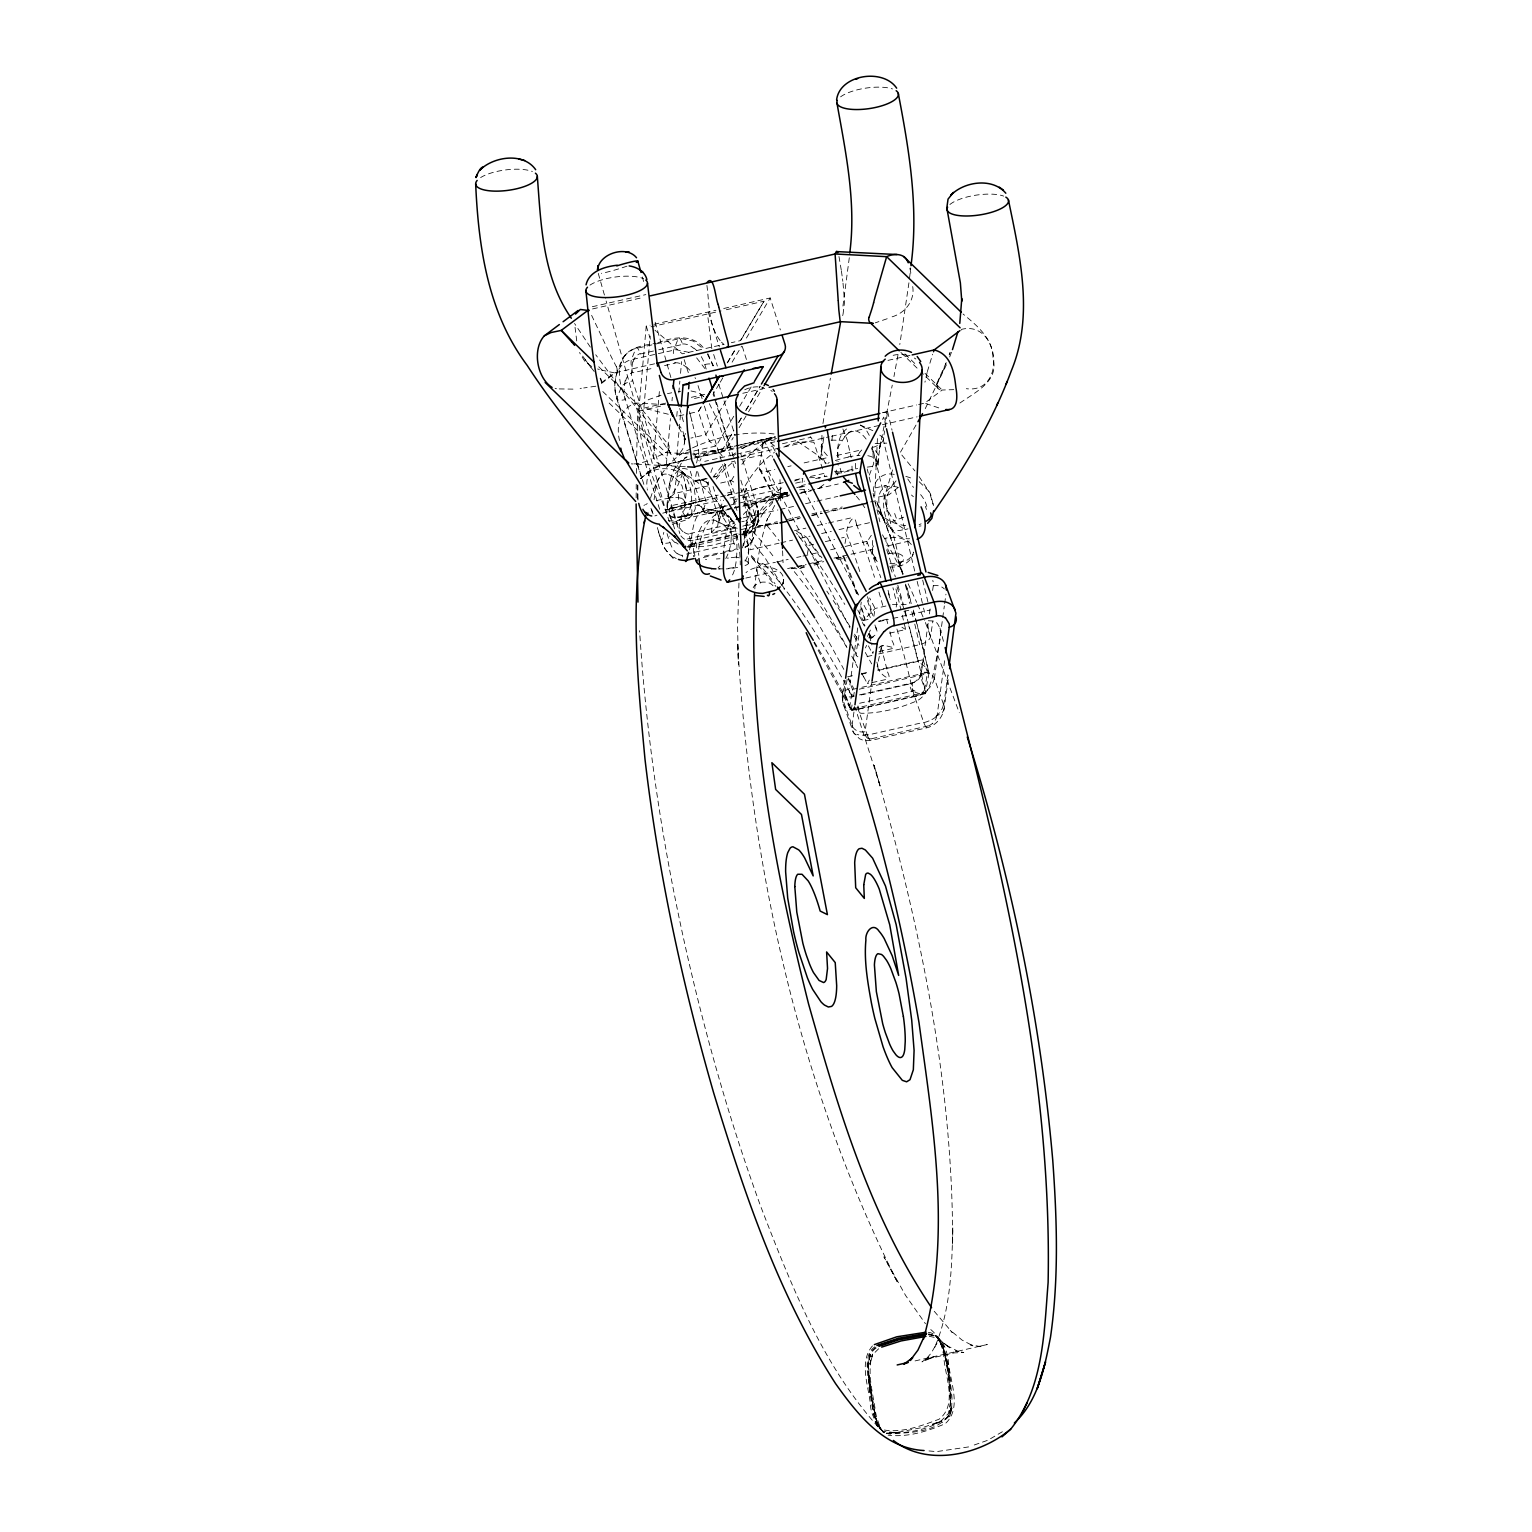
<?xml version="1.0" encoding="UTF-8"?>
<svg xmlns="http://www.w3.org/2000/svg" width="1532" height="1532" viewBox="0 0 1532 1532"><rect width="100%" height="100%" fill="white"/><g stroke="black" fill="none" stroke-linecap="round" stroke-linejoin="round"><path stroke-width="0.75" stroke-dasharray="5 3.75" d="M831.933 440.488L832.623 432.828M636.163 497.843L636.24 484.246M867.265 467.107L876.017 465.977L875.921 463.296M877.204 561.689L872.378 553.129L872.723 538.192M636.355 473.407L637.523 415.498M706.922 285.392C709.373 304.313 708.301 326.469 721.189 341.866M718.872 522.68L718.91 518.142L717.646 526.05L711.327 532.542L732.966 527.64L735.283 524.27M783.675 579.383L782.68 584.803M670.039 497.555L666.937 506.652L671.533 521.799M821.956 435.28L821.688 449.067L829.252 457.972M733.771 416.244L716.133 445.984L676.914 454.87C686.106 450.465 686.91 435.126 679.997 426.547M874.715 496.004L877.491 437.367M754.816 588.862C756.521 565.021 759.872 541.102 767.685 518.429L766.536 521.148L775.786 503.339M851.256 709.814L852.06 704.969M684.574 443.093L685.359 433.441M719.121 520.995L723.659 506.556L722.395 508.279L725.211 505.675L722.874 506.843M852.137 471.128L851.907 463.487M738.96 583.022L737.581 625.86L738.405 664.869L737.601 642.961C750.163 863.148 798.115 1085.269 897.848 1282.993L883.945 1256.853L905.661 1295.555L925.462 1323.744M825.442 463.794C823.278 458.106 816.633 445.238 825.365 441.484M666.937 505.541C668.68 488.746 669.044 465.671 686.432 456.976M686.853 459.964L666.382 464.598A10.379 9.479 19.6 0 1 653.513 457.551L638.729 411.093L646.236 326.067L650.104 325.186M668.297 414.253L643.842 408.106L650.2 336.102M653.532 457.551L659.488 390.22M666.382 464.598L670.442 418.542M672.012 400.829L672.318 397.286M676.761 416.378L677.45 408.565M678.829 392.92L679.863 381.181M680.553 373.348L681.587 361.609M676.914 454.87L679.614 424.23M680.017 419.845L680.783 411.093M684.517 435.701L684.172 439.607L685.513 439.301M723.966 547.613C733.273 480.799 743.384 559.908 731.587 576.453M654.049 499.738C655.773 490.757 655.409 470.822 668.68 474.499M842.657 699.933L845.3 680.553M849.303 257.721L842.6 308.641M909.529 278.364L910.717 267.832M855.584 463.353L855.354 469.098M822.952 423.521L830.382 378.193M707.19 478.712L695.03 481.469L695.432 478.367A500.179 66.91 75 0 1 696.83 470.63M877.874 666.746C877.338 672.759 894.592 685.436 887.258 671.456M908.936 282.788L899.801 344.528M844.438 680.131L842.236 696.083L842.83 702.997L853.515 732.717L859.49 738.769L863.435 740.396L870.636 740.53L927.032 727.757C936.033 725.498 942.869 717.148 944.229 708.11L948.691 675.631M857.709 627.89L849.36 688.787A10.36 8.541 7.8 0 0 842.734 699.301L852.079 725.67A10.36 8.541 7.8 0 0 865.082 731.741L872.091 680.706M859.644 613.834L861.252 602.114M852.079 725.67L854.626 707.114M928.124 623.275L921.383 672.452A10.36 8.541 7.8 0 1 934.386 678.523L943.731 704.912A10.36 8.541 7.8 0 1 937.105 715.425L944.746 659.756M929.426 613.911L930.384 606.883M932.624 590.49L933.275 585.798A42.226 21.678 -21 0 0 933.275 582.313L932.777 580.379M934.386 678.523L942.429 619.981M942.735 617.626L944.344 605.925M944.67 603.589L945.953 594.205M943.731 704.912L947.887 674.75M880.689 441.867L877.644 463.43M774.426 496.732L759.317 467.681L763.664 439.78L772.741 457.225M820.405 459.217L824.331 434.111M914.719 571.091L883.255 439.588L884.615 430.875M885.17 427.39L887.622 411.687L883.734 412.568M857.901 656.788A10.379 5.113 -20.6 0 1 856.043 653.685L859.069 634.516M873.872 616.304L875.098 608.472L869.621 597.94M896.201 607.055L896.756 603.57L892.945 587.694M878.717 653.934L919.679 644.646A10.379 5.113 -20.6 0 0 930.46 636.833L932.892 621.149M742.522 547.939L747.405 521.876L744.15 536.621L746.046 528.693M847.158 679.193L844.841 693.345L849.8 705.926L852.501 689.419L848.479 679.193M923.049 659.737L927.492 672.414L924.792 688.921L920.349 676.244L923.049 659.737L877.434 670.078M880.326 443.954L879.234 450.37L892.256 385.145M753.112 531.527L749.952 549.797L779.003 543.209M853.515 696.562L854.243 692.349M881.149 647.749L877.166 666.612M897.924 355.233L893.941 376.585M844.994 543.477L846.219 536.889L841.585 537.943M733.483 503.339L733.809 502.726A11.873 6.76 81.1 0 0 734.958 499.489L735.111 497.038M807.364 554.105L809.068 545.315L813.722 544.262M889.537 566.84C899.476 568.238 911.866 562.914 913.493 552.056A19.303 12.275 -0.8 0 1 912.995 553.761L912.134 555.427M637.791 484.859L637.638 497.919M670.365 480.244L668.948 487.138M744.15 536.621L745.586 530.11M637.695 485.28L637.963 499.815M684.478 507.035A37.457 12.352 -4.9 0 0 684.766 506.364L686.393 489.819L684.115 478.597L681.874 473.828L675.401 478.003L671.839 475.973M927.147 372.468L924.945 382.196M927.339 371.625L932.643 354.218M667.052 533.615L669.886 542.692A10.36 3.236 -17.3 0 1 661.556 541.16L663.816 532.37M742.79 526.165A10.36 3.236 -17.3 0 0 753.208 520.382L756.942 506.671L740.779 453.855M743.518 545.622L746.697 533.94A10.36 2.413 77.2 0 0 745.203 520.995L741.66 521.799M748.229 563.163L748.88 546.56L743.173 533.289M696.581 462.99L698.784 452.744L696.983 441.81A105.057 14.152 84.7 0 1 695.566 436.294L692.368 422.889M843.04 314.252L844.572 301.708L842.906 281.869M842.887 314.788L842.657 315.611M689.343 549.911L690.3 546.713A10.36 2.413 77.2 0 0 688.787 533.787L734.613 523.408M891.988 640.529C899.399 654.949 884.29 640.433 878.908 647.998M674.597 528.885L669.101 511.803L670.92 505.79L718.125 495.104M691.296 546.484L693.115 540.47L737.735 530.359M892.582 469.884L885.151 494.721L885.094 501.692L887.66 510.29L892.352 518.678L898.039 525.036L904.665 529.402L901.467 530.129A9.652 3.102 -12.2 0 1 894.611 530.647M625.133 380.664L623.811 392.479A41.556 38.243 21.7 0 0 625.286 399.622A10.36 3.236 -17.3 0 1 616.956 398.09C612.474 385.528 615.998 371.989 621.992 360.556C627.086 347.17 643.574 345.37 655.658 343.321M632.601 361.858L631.28 373.674A41.556 38.243 21.7 0 0 632.754 380.817L676.589 521.455A10.36 3.236 -17.3 0 0 671.916 522.891M650.468 498.283C656.883 477.352 670.25 457.666 690.894 448.761M945.397 364.769L945.857 363.563M949.438 354.179L950.166 352.264M949.17 354.907L949.897 352.973M949.687 356.956L951.774 351.46M741.182 529.593L748.037 528.023L745.701 534.151A10.628 9.652 18.9 0 0 753.189 522.546L744.092 494.817L746.429 488.689L741.718 489.761M753.016 522.565L755.353 516.437L746.429 488.689M755.104 522.431L752.767 528.559M946.221 362.605L936.952 383.172M944.287 367.699L943.272 370.284A105.057 98.259 15.8 0 1 939.786 377.772L936.588 384.187L938.312 388.688L921.307 372.219M912.344 555.963L913.053 554.316M745.05 547.709L750.699 542.998L753.591 537.177L758.168 519.654L757.038 506.02M870.387 630.073L869.41 632.352M946.431 364.75L924.849 409.504M865.427 647.94L866.576 645.393M868.682 633.922L867.476 636.431M857.671 455.693L859.892 452.055M869.333 680.074L867.495 683.617L889.077 678.81M871.306 535.319L868.261 539.953M882.509 419.442L883.715 417.144L885.936 426.47M961.273 330.069L961.675 329.323C999.822 319.977 1007.098 394.107 966.328 388.688M886.243 1433.454C908.572 1433.263 945.704 1433.033 952.387 1406.529L949.668 1416.679L951.659 1408.655L951.985 1398.371A154.885 142.074 -46.3 0 0 951.64 1393.392C948.614 1370.661 949.17 1343.794 929.33 1328.378M900.471 452.17L916.825 423.636M868.395 645.872L872.283 653.13L873.24 651.406M745.069 561.152C751.255 551.635 748.286 539.417 743.02 530.244M755.812 517.759C748.995 531.393 752.863 535.032 762.668 513.392L761.5 514.905L773.89 501.328L772.434 502.573M782.182 584.458L783.043 582.754A19.456 12.505 -3.1 0 0 783.656 580.226A21.333 13.731 -3.2 0 0 778.888 571.053A20.605 13.06 -2.7 0 0 757.191 567.472M725.766 558.548C733.081 545.507 732.622 528.674 726.934 515.154C711.729 490.163 670.422 449.795 640.491 478.75M625.765 354.39C618.43 363.371 618.105 376.144 621.437 386.811L659.622 509.294M727.221 362.892L735.628 348.721M727.604 362.567L736.107 348.243M740.952 340.066L763.989 301.21L723.315 310.421M719.044 384.206L713.108 394.241L714.027 397.152M720.232 382.215L722.625 378.193M732.124 362.146L741.641 346.098M746.41 338.074L770.194 297.974L780.363 329.916M725.938 400.752L705.812 434.705L690.932 438.075M739.65 406.325L751.408 386.504M697.098 457.647L720.998 452.227L731.702 434.169M738.826 422.143L742.407 416.13M745.969 410.097L760.236 386.045M720.978 452.208A10.379 9.479 19.6 0 0 727.93 440.699L733.866 430.664M738.615 422.64L742.177 416.627M745.758 410.614L760.025 386.543M727.336 447.516L733.234 437.597M739.113 427.677L747.348 413.774M748.535 411.782L762.802 387.73M763.989 301.21L740.416 340.621L738.596 341.042M854.607 706.654L851.964 710.254M713.95 477.18L716.67 476.567L719.025 473.024M893.194 483.652L886.798 496.272L886.932 511.592M668.354 520.669C706.922 526.568 693.077 455.234 659.698 465.881M672.28 524.231L687.677 519.444L692.387 515.001L695.145 509.122L695.968 500.141L694.226 489.263L689.553 479.056L682.085 472.469L685.589 474.46M823.871 484.514L817.82 489.091L821.573 486.965M898.097 487.54L889.02 494.74L875.251 497.785M703.226 510.003L704.567 508.222L699.741 512.435L691.392 514.867M688.519 513.967L684.344 517.95L679.002 520.076L732.085 508.03M713.108 477.065L723.793 463.641M777.088 501.615L780.994 496.445L778.428 498.628L787.237 492.308L784.078 493.515L787.257 492.423M624.041 356.784L627.507 352.724L633.693 349.009L680.438 338.419L693.345 341.081L703.475 348.97M673.123 497.517L669.867 497.823L677.757 485.606L682.257 474.594L674.252 459.409L657.094 433.058L619.828 387.156L595.718 354.773M703.284 509.945L706.08 501.922L697.252 470.247M869.372 475.073L873.738 463.373L872.417 446.252M640.625 478.559L649.281 471.205L659.507 465.92M844.802 436.773L838.061 447.229L837.027 461.496M670.288 497.23L674.501 493.495L710.005 485.452M860.027 451.883L861.769 449.987M743.001 533.308L743.824 532.389A17.407 15.569 16 0 0 745.835 529.172L747.31 517.548L743.058 496.177L752.193 524.289L742.886 526.395M856.465 524.653C854.396 508.356 845.415 528.923 846.717 534.228M867.074 541.294L841.279 547.384M719.983 565.959L718.106 567.778M857.728 610.004L863.225 620.575L875.098 608.472L890.264 605.025M871.153 638.48L874.044 635.837A17.407 7.851 -19.7 0 1 877.223 633.731M949.131 1416.181L942.333 1422.481M771.017 438.248L762.917 442.92L760.561 450.312M847.675 433.939C854.626 425.896 863.608 434.686 867.514 441.178M747.022 546.541L748.803 545.009M691.775 458.604L659.315 465.977C648.84 467.586 645.642 479.229 647.155 488.229M872.436 1345.939C857.958 1362.906 869.678 1388.069 870.712 1407.87A154.885 140.944 -44.6 0 0 871.727 1412.657L877.396 1426.369M732.43 455.291L735.437 452.917M846.564 428.96C836.836 436.582 836.951 450.351 838.732 461.458M763.951 441.867L771.802 438.075L767.532 438.516A500.179 165.226 79.6 0 0 741.737 449.221M601.406 382.713L614.524 372.87L655.141 363.678M601.367 383.517L615.347 372.851M959.913 403.031C974.658 392.556 999.4 381.219 992.985 359.005C993.33 338.917 977.263 325.741 963.034 314.003M875.538 1347.394L872.091 1350.496A13.711 12.562 -45.9 0 0 869.602 1354.69L867.859 1367.999L870.119 1392.684L867.859 1362.465L869.333 1385.464M876.151 1347.988C868.567 1352.871 868.146 1362.829 868.587 1370.929A154.885 142.074 -46.3 0 0 868.912 1375.908L875.921 1419.475M874.906 1346.781C867.323 1351.645 866.863 1361.565 867.265 1369.646A154.885 141.576 -45.5 0 0 867.591 1374.625L874.178 1414.898L880.057 1429.03M646.198 473.407L652.249 469.252M645.566 504.737L645.872 504.507A28.821 9.422 -4.1 0 1 647.27 503.626M878.64 1348.773L872.876 1354.46L869.755 1364.265L872.474 1354.097C866.614 1373.246 873.125 1393.431 875.634 1412.638A154.885 142.648 -47.4 0 0 876.706 1417.464L880.44 1428.15M741.526 448.608L757.517 440.929L774.981 436.658M898.212 487.368C861.233 476.816 884.002 541.007 909.606 538.728M1002.388 1431.731L987.872 1440.252L970.771 1446.189M890.36 487.578C878.908 495.583 884.098 517.49 890.552 528.31M784.288 494.281L779.692 496.847L787.429 492.902M695.03 481.469C700.775 476.682 706.501 483.25 710.388 484.189M711.327 532.542L711.71 529.612A442.978 57.239 74.9 0 1 726.972 506.9L727.7 507.073M688.404 453.817L665.865 452.629L653.072 458.604M737.409 537.33C721.955 543.19 704.337 549.337 687.772 545.105M883.983 486.333L886.319 485.414L872.474 488.555M695.145 456.938L734.058 448.014M692.521 447.88C718.01 436.046 746.812 430.607 774.79 434.054M903.727 517.184L890.322 522.163A37.457 12.141 -11.1 0 0 890.035 522.872A49.943 16.163 -11.2 0 0 889.805 523.81L889.747 525.763A57.91 18.671 -12 0 0 890.188 527.659L890.226 527.736M892.122 316.818C905.718 312.892 915.6 299.602 912.459 285.22M647.213 461.017L638.538 463.717L631.816 463.966M887.2 318.733L875.327 322.812M711.403 513.354L711.633 513.258A442.135 57.297 74.9 0 0 690.97 544.243A17.924 14.899 70.6 0 1 689.094 545.181L687.447 545.66L736.547 534.534M654.911 515.901L656.979 515.173M758.129 526.127L777.816 523.408M800.547 568.085L801.236 567.836A11.873 8.905 36.7 0 0 803.802 566.17L806.292 565.595M662.724 513.182L684.498 507.035M714.276 476.567L716.67 476.567M796.697 487.712L801.428 486.295L802.806 478.539A452.783 150.308 79.7 0 0 794.553 480.971M661.058 395.237L648.534 399.622L641.104 405.061A17.407 15.569 16 0 0 639.074 408.297C636.355 447.478 657.42 484.993 669.35 521.761M694.302 514.139C712.974 509.198 656.558 521.34 685.608 516.112M799.493 487.482L805.66 486.084M915.006 692.311L921.575 694.207L925.347 693.173L929.005 673.065L917.074 624.022M692.809 514.522L689.783 515.231M690.989 503.319L705.716 500.007L665.577 510.079L606.117 301M773.277 499.298L710.082 513.68L702.69 511.324L704.605 511.075L700.756 511.209L704.988 511.899L702.805 511.305L788.865 491.887M880.153 646.37L883.332 645.642M592.31 306.726L645.834 294.604M592.558 308.928L642.597 297.591M653.992 324.305L715.961 310.268M723.717 308.507L770.194 297.974M651.004 326.814L721.055 310.939M657.783 342.842C672.682 337.021 692.77 333.593 703.801 348.358M653.513 351L640.299 353.988A10.36 2.413 77.2 0 0 635.876 348.377L631.395 359.656A10.36 2.413 77.2 0 0 632.831 372.793L653.972 368.006M658.798 349.794L682.602 344.413A10.36 2.413 77.2 0 0 678.178 338.783L673.697 350.062A10.36 2.413 77.2 0 0 673.62 356.458M693.192 351.326L682.276 353.796L656.883 331.87M696.811 350.502L702.269 349.258M705.907 348.434L720.442 345.16M722.261 344.738L724.062 344.336M731.338 342.689L734.977 341.866M664.562 365.612L675.133 363.218A10.36 2.413 77.2 0 1 674.865 362.356M643.842 408.106L668.718 402.476M691.334 397.343L707.152 393.762M638.729 411.093L661.977 405.827M694.513 398.454L703.801 396.348M742.79 393.284L764.794 388.305M887.986 360.384L909.989 355.405M678.925 415.881L687.581 413.927M689.745 413.429L698.4 411.476L702.077 405.405L698.4 411.476L705.946 435.088L710.235 442.039L716.133 445.984M739.018 445.199L698.649 454.353L692.502 454.027M741.028 444.74L775.345 436.965M882.317 412.74L916.634 404.965M918.645 404.505L924.696 403.127L942.18 390.028L953.785 389.645M775.288 437.156L711.001 451.346A500.179 66.91 75 0 0 699.875 461.036M740.435 446.559L776.552 438.382M694.111 458.087L775.269 439.703M775.135 451.231L770.73 442.748L775.249 441.733M704.739 461.362L708.531 460.5M712.323 459.638L718.01 458.355M719.906 457.915L735.073 454.487M736.969 454.046L772.971 445.889M782.45 443.744L810.868 437.309L813.569 441.331M741.086 456.747L829.118 436.792M831.436 436.275L880.077 425.245M882.394 424.728L917.132 416.838M731.511 461.86L733.828 461.343M740.799 459.753L761.691 455.023L771.86 485.606A453.223 150.634 79.6 0 0 742.656 496.023M759.278 467.681A10.379 5.113 -20.6 0 0 768.317 471.013L774.828 469.539M787.85 466.59L791.106 465.843M804.128 462.894L826.916 457.742M836.702 455.521L859.49 450.351M720.653 483.04L731.3 480.608L735.379 482.944M727.547 492.959L735.417 491.178M725.459 495.736L667.358 508.892A489.589 64.612 74.9 0 1 689.975 470.381L700.067 501.481M727.183 495.353L783.35 482.618M794.974 479.976L800.776 478.673M810.466 476.471L824.024 473.407M669.101 511.803L720.672 500.121M730.036 497.996L744.092 494.817M795.606 483.135L804.511 481.125M815.618 478.597L826.744 476.069A10.36 2.413 77.2 0 0 827.031 476.816M835.649 474.058L853.439 470.037M734.939 499.47L737.428 498.915M742.426 497.766L774.866 490.412A11.873 10.437 70.4 0 0 777.969 492.576L787.314 494.07M805.353 484.687L801.715 485.51L858.686 595.029M743.46 504.066L773.086 497.345M776.801 496.502L787.908 493.993M734.403 507.513L741.316 505.943M743.633 505.426L789.784 494.97M801.332 492.347L815.177 489.206M817.494 488.689L838.272 483.978M775.403 498.8L788.157 495.928L763.185 501.615M800.891 493.036L807.268 491.58M743.231 517.835L777.854 509.984M780.152 509.467L793.997 506.326M805.545 503.722L814.775 501.615M817.073 501.098L837.851 496.387M687.121 539.034L738.252 527.448M786.261 519.693L800.259 516.514M811.922 513.871L821.248 511.765M823.584 511.228L842.236 506.996M777.72 522.967L754.97 528.119A12.007 9.077 39.1 0 1 757.612 526.357L777.241 521.723M789.095 520.401L800.47 517.816M811.826 515.231L821.305 513.086M830.784 510.941L842.16 508.375M870.578 501.922L876.266 500.638A12.007 5.285 -76.3 0 0 875.136 499.93M788.444 521.014L799.072 518.601M811.826 515.71L822.454 513.297M824.58 512.818L841.585 508.969M690.932 544.166L737.083 533.711M744.188 532.102L747.731 531.298M738.788 534.036C742.637 536.296 758.359 527.219 749.071 531.547M690.3 546.713L738.903 535.702M742.311 534.936L746.697 533.94M686.623 554.086L736.26 542.845M794.514 530.704L805.889 528.119M817.245 525.553L826.342 523.484M828.62 522.967L853.611 517.318M704.318 556.212L718.412 553.014M725.459 551.405L736.049 549.011M703.36 557.476L738.06 549.605M780.937 542.768L792.561 540.145M800.298 538.383L809.988 536.2M821.612 533.557L831.302 531.355M839.038 529.612L870.023 522.584M825.327 541.619L834.614 539.532M764.353 564.638L775.403 562.301M777.528 561.823L788.157 559.41M796.64 557.495L800.891 556.518M803.017 556.039L820.022 552.19M830.65 549.777L839.153 547.862M745.854 578.062L778.313 570.708M787.582 568.602L794.553 567.032M796.87 566.495L806.138 564.408M808.456 563.872L822.378 560.731M833.963 558.088L875.691 548.648M887.296 546.005L910.487 540.758M846.928 647.615A442.978 126.926 71.4 0 0 796.238 574.04L791.565 568.353L795.28 567.529M798.976 566.687L806.387 565.002M813.798 563.316L821.209 561.65M836.012 558.28L843.423 556.614M813.779 563.891L823.756 561.631M836.242 558.797L843.73 557.093A11.873 5.228 -74.3 0 0 844.534 557.648M814.315 565.021L822.799 563.087M799.551 568.372L805.87 566.936M892.428 604.546L909.663 604.431M863.225 620.575L870.023 619.043M903.937 611.364L910.717 609.813M878.334 621.188L881.053 620.575M882.394 620.269L890.513 618.43M879.023 621.571L888.311 619.464M892.965 618.411L930.154 609.985M868.74 637.887L875.672 636.335M889.498 633.195L905.661 629.537L901.774 613.279M872.283 653.13L873.623 652.823M879.042 651.598L893.922 648.227M871.899 655.485L865.063 657.017A10.379 5.113 -20.6 0 1 863.722 657.266M847.541 676.838L855.411 675.057M861.693 673.64L869.563 671.859M861.175 674.272L868.28 672.663M878.928 670.25L917.974 661.384L925.366 666.86L928.947 672.376M852.501 689.419L857.192 688.347M861.884 687.293L927.492 672.414M859.26 689.189L928.986 673.391A488.44 87.63 82.9 0 0 913.398 611.306M859.49 694.896L912.383 682.908A10.36 2.413 77.2 0 0 914.604 696.524L923.739 722.357A10.36 2.413 77.2 0 0 928.105 725.938A3.581 1.838 -21 0 0 929.407 725.479A8.081 4.156 -21 0 0 932.165 723.64M861.099 694.953L909.165 684.076L913.608 696.754M859.605 703.265L912.861 691.2A442.135 78.764 83 0 0 896.699 628.197M851.581 710.465L923.758 694.111M914.604 696.524L858.188 709.316A17.388 8.292 -20.3 0 1 846.66 707.784M857.384 706.827A10.36 2.413 77.2 0 0 858.188 709.316L867.323 735.13L923.739 722.357M928.105 725.938L871.689 738.711A10.36 2.413 77.2 0 1 867.323 735.13M915.044 1360.914L987.297 1344.522L977.512 1346.762L980.94 1346.666L970.254 1344.79L973.663 1346.168L962.153 1340.136L949.974 1330.044L952.387 1332.649L934.233 1311.277M693.651 455.081C700.584 452.189 718.968 445.869 722.855 457.723M786.586 492.404L773.871 495.276L787.18 493.955M799.761 493.361L811.194 490.795M837.602 559.735L846.334 557.782M889.977 563.508A21.429 13.596 0.3 0 0 892.735 563.661L905.527 560.98A21.429 13.75 0 0 0 912.153 555.427M838.636 472.105L857.633 468.524M667.454 393.686L671.705 392.767M689.534 515.288L687.715 515.671M875.136 443.533L886.741 443.131M706.156 478.501L698.42 480.148L703.705 480.378M687.466 515.729L686.01 516.016M968.626 1446.917L936.627 1451.608L926.19 1450.708M848.115 456.919L849.034 456.766A28.821 10.264 -11.5 0 1 859.95 455.521M921.038 525.897L919.162 526.185M682.908 516.61L690.645 515.039A10.36 2.681 77.1 0 0 690.779 503.358L665.558 510.022L668.527 514.886L672.012 516.973L680.61 517.012M595.833 386.198L583.73 387.979M736.183 557.093L729.098 557.954M678.446 391.56L680.706 391.273M733.79 567.702L726.398 568.544M775.403 494.836L777.222 494.606M708.531 510.079L713.529 509.486L710.139 509.792L720.825 511.688L717.512 511.075L729.04 517.184L726.723 515.786L735.494 523.101M581.356 388.266L580.111 388.4M728.466 558.031L727.202 558.146M831.091 440.144L841.719 440.297M572.968 389.128L557.15 388.879M710.331 513.641L703.054 511.401M719.944 558.74L716.344 558.969M796.812 568.755L791.68 568.372M724.33 525.208L737.218 528.253M719.082 568.908L722.721 568.793M706.616 559.372L705.486 559.41M720.232 522.833L724.693 525.189M928.277 620.747L933.275 621.015A17.407 7.851 -19.7 0 1 935.861 621.839C945.34 631.107 937.393 646.753 936.627 658.243C933.199 672.088 932.126 688.519 920.655 698.458A17.407 7.851 -19.7 0 1 917.477 700.584C900.031 708.263 880.536 713.337 861.424 713.28A17.407 7.851 -19.7 0 1 858.82 712.457L855.048 707.631M785.476 493.936L784.02 493.955A442.978 148.24 79.7 0 0 743.365 514.484M731.683 520.44L730.343 518.486L732.909 521.052C715.387 494.74 696.256 539.053 698.803 555.35M929.311 1336.306L937.814 1338.125L950.625 1348.486L941.874 1341.86L945.838 1344.866M665.233 404.582L636.24 403.05C619.637 407.704 615.941 425.973 619.522 440.527M685.264 466.743L631.337 463.87M928.296 1334.334C939.193 1334.449 945.55 1345.345 947.197 1354.958A154.885 142.648 -47.4 0 1 948.27 1359.803C949.151 1379.968 962.958 1407.716 945.263 1423.668C927.645 1431.328 907.404 1437.571 888.081 1435.158M928.909 1334.927L934.309 1335.847M894.228 474.403C881.206 471.262 870.463 483.403 874.025 495.985M784.671 494.204L778.39 492.806M928.737 1333.778L936.837 1336.689L943.98 1346.762L938.656 1338.432L945.072 1354.862L948.346 1374.587L950.625 1400.803L948.346 1413.634L940.897 1421.083L923.93 1427.173L895.722 1432.726L882.777 1431.137M691.009 390.966L697.156 392.345A17.407 15.569 16 0 1 700.909 394.279L703.36 396.194M614.524 372.87L602.976 370.457M905.699 525.668C894.267 524.27 881.8 519.137 877.089 507.801M928.335 1332.38C937.546 1333.012 941.069 1342.913 942.697 1350.592A154.885 140.944 -44.6 0 1 943.712 1355.38C944.363 1375.487 958.438 1404.404 939.039 1419.245C921 1425.928 900.222 1434.048 880.938 1429.318M706.769 509.064L720.825 511.688M556.461 388.745L555.12 388.439M886.53 1433.033C907.001 1433.588 930.384 1429.911 947.102 1417.483A13.711 12.562 -45.9 0 0 949.572 1413.27L951.506 1405.667L948.806 1415.855C953.976 1390.673 949.112 1362.274 939.135 1338.949A13.711 12.562 -45.9 0 0 935.65 1336.076L934.692 1335.617M672.012 516.973L674.042 517.49M732.909 527.621L727.221 523.982L723.085 517.395M887.392 1433.454L890.494 1434.22M905.833 476.337L913.359 478.807M602.689 370.399L601.731 370.15M762.266 564.121C754.97 564.791 742.446 545.22 756.253 560.789A452.802 128.822 71.5 0 1 775 583.711M599.318 369.48L597.595 368.963M938.733 407.895L924.696 403.127A5.209 2.949 68.2 0 1 923.03 401.939M796.621 531.259L806.407 537.043L821.956 557.916M834.997 471.109L835.629 471.301A49.943 17.656 -10.7 0 0 837.391 471.76A37.457 13.194 -10.6 0 0 838.655 472.086M680.744 498.187L679.997 497.957A9.652 3.198 -3.8 0 0 673.123 497.555M860.582 425.149L865.542 428.711L869.41 435.605M860.295 425.053L873.24 430.856M688.864 352.36L675.957 349.698L631.395 359.656C615.041 363.831 612.072 385.011 616.841 398.741L642.636 481.45M716.708 521.014C700.162 514.733 695.471 539.398 696.83 551.597M884.5 1432.343L883.524 1431.884A13.711 12.562 -45.9 0 1 882.604 1431.328L883.351 1432.267M591.773 366.608L584.975 361.495L580.36 354.218M745.586 560.501L745.471 560.444A57.91 16.986 -4.7 0 0 744.897 560.118M905.527 629.461L901.908 627.201M682.085 472.469L686.815 475.916L682.219 471.875L683.636 473.062M703.571 511.592L704.854 512.358M884.27 1432.592L882.451 1431.386M919.2 481.737L929.292 491.6L933.505 505.579M675.401 478.003L682.008 485.701L685.13 497.957M946.604 1345.441L960.2 1352.43L955.355 1351.052L963.762 1352.507L954.168 1352.909L926.4 1359.21L933.946 1356.892L921.977 1361.871L928.928 1357.007L924.868 1360.473L931.226 1353.043L936.895 1343.143L934.539 1347.758C950.798 1309.956 951.832 1267.807 952.808 1227.285L952.598 1245.248C953.383 1082.339 919.009 921.23 874.159 765.349L880.249 786.261L855.756 709.469M701.637 507.054L699.128 505.464A452.802 59.767 74.9 0 0 678.791 530.091M797.578 441.484L815.675 453.798L826.322 463.296M724.157 525.208L731.051 533.059L734.785 546.062M881.838 1430.582L876.074 1422.06L878.64 1427.039M673.199 558.491L663.624 547.23L657.266 528.387M879.828 435.165L885.209 439.186M911.463 495.028L913.398 496.713M693.843 347.975L696.696 350.541M686.374 366.78L690.913 371.242M654.93 330.184L656.232 331.314M770.73 442.748L775.575 446.961M723.813 344.317L721.515 342.191M680.648 470.439L682.774 472.335M882.892 1431.807L878.238 1424.128L881.762 1430.333M904.914 353.911L916.385 365.018M924.983 373.348L942.18 390.028A5.209 4.864 15.8 0 1 936.722 383.077M900.912 352.456L919.602 370.572M598.725 366.742L636.24 403.05L648.266 416.991L660.177 434.437A105.057 79.492 -74.4 0 0 664.658 440.124L668.105 444.089M602.785 391.541L665.865 452.629M609.162 403.05L666.726 458.796M774.847 490.393L772.549 487.233M696.639 357.875L704.835 368.503M834.729 471.511L837.966 474.901M728.811 516.82L727.47 515.403M907.767 478.942L913.455 487.425M743.824 531.298L765.081 557.916L784.365 589.475M752.499 558.51L775.881 586.392M703.724 511.286L701.579 506.843M901.85 455.061L914.91 470.918M600.123 378.232L601.348 381.717M878.066 1426.847C821.861 1364.15 790.723 1284.084 760.791 1206.622C733.962 1133.029 711.844 1057.789 693.498 981.667C665.769 866.461 647.117 748.976 639.572 630.686M856.407 496.272L859.395 499.93M594.167 371.433L588.805 364.616M881.072 1429.26L883.581 1432.458M796.506 533.213L797.502 534.477M798.498 535.76L799.819 537.483M724.119 511.439L723.353 510.424L726.934 515.154M878.008 510.213L883.849 519.731L882.719 517.72M582.696 356.113L586.909 361.973M585.205 359.58L588.633 364.405M588.02 363.524L590.509 366.952A105.057 98.259 15.8 0 0 591.735 368.561M919.123 476.644L930.518 493.898L933.543 505.943M861.942 503.607L865.772 509.141M590.356 347.132L574.921 324.056M868.97 1387.341L873.508 1414.419L878.468 1427.192M879.272 1427.575L879.962 1428.647M879.56 512.224L884.692 521.34M880.517 1429.509L875.193 1421.179L877.779 1426.139M693.747 452.974L698.362 460.481M842.887 428.96L847.196 439.895L851.16 457.781M707.592 354.332L713.089 366.033A10.36 3.236 -17.3 0 0 704.777 364.501A42.226 38.875 21.7 0 0 702.46 358.775L701.254 356.573M807.996 539.092L809.585 542.634A489.934 139.795 71.5 0 1 820.06 556.748M813.875 642.54L851.332 710.35M667.895 448.57L670.939 453.663L668.278 449.221M709.354 403.663L717.34 419.845L730.438 455.923M859.701 616.592L865.005 625.841M882.509 534.802L903.21 573.562M678.868 427.581L685.685 439.607M876.955 461.094L877.434 462.185M869.257 633.31L872.436 639.055M863.684 676.799L867.438 683.712M707.746 353.566L713.203 365.382M591.62 315.343L609.372 352.82A105.057 59.461 68.2 0 0 613.221 360.69L616.19 366.378M759.623 469.462L773.89 496.828M864.029 605.312L871.153 618.985M768.317 471.013L849.954 627.967M853.994 635.723L859.031 645.393M851.026 643.995L856.062 653.685M851.964 646.983L856.369 655.485M871.363 447.765L875.442 459.543M878.64 1426.464L876.285 1420.681M908.15 583.749L916.691 602.363M741.086 490.432L741.718 492.04A488.44 162.143 79.7 0 1 774.369 452.4M917.572 604.336L924.543 620.441M684.574 501.424L684.613 501.519A57.91 19.15 -4 0 1 685.072 503.473L684.995 505.445A49.943 16.469 -4.8 0 1 684.747 506.364M580.245 353.93L579.632 352.437M876.859 501.5L890.264 535.97L902.903 574.155M925.405 622.509L959.3 712.744M844.955 694.685L849.915 707.267M857.958 705.946L859.184 709.086A10.628 5.151 -20.4 0 1 849.628 705.965M843.04 556.001L857.594 596.657M841.566 473.062L839.862 467.337M837.659 474.901L835.476 467.298M886.358 525.304L886.913 526.836M889.728 534.496L890.264 535.97M733.024 463.736L734.364 467.777M724.54 463.449L734.575 494.051A453.223 59.652 75 0 0 727.892 495.219M822.569 468.964L813.913 442.288A488.44 162.143 79.7 0 0 783.695 447.038M713.05 486.506L722.625 516.035L718.565 516.954L708.244 485.165M670.92 505.79L679.844 533.557M742.273 346.423L746.429 359.484M708.205 312.011L719.312 346.845M711.825 348.664L707.497 314.003M713.663 354.466L717.359 366.071M714.946 400.043L727.911 440.699M684.134 359.599L688.768 374.114M722.855 516.744L722.874 516.839A453.223 150.634 79.6 0 1 728.198 509.696M646.236 326.067L650.87 340.583M718.757 384.187L735.13 435.701M704.777 364.501L706.175 369.04M713.261 391.713L716.076 400.79M716.402 402.303L735.513 463.622M740.837 480.186L753.208 520.382M698.018 385.585L703.667 403.739M704.375 406.018L736.949 510.482M643.861 484.38L616.956 398.09L621.437 386.811A10.36 3.236 -17.3 0 1 632.754 380.817M651.636 509.371L653.053 513.909M657.305 527.525L661.556 541.16M650.985 508.279L652.383 512.741M860.773 606.595L865.14 620.977M875.538 503.664L875.155 502.266M740.856 488.497L742.005 492.423M906.848 587.216L911.176 602.363M679.691 408.47L683.578 422.2M598.284 273.424L605.466 298.702M642.329 276.986L643.612 281.505M655.179 322.218L671.878 381.008M689.4 411.591L690.357 415.057M869.448 635.991L871.88 644.915M690.511 415.593L691.679 420.074M913.34 610.1L916.538 621.992M939.939 628.043L943.98 643.248M824.503 475.073L824.905 476.835M691.717 420.228L692.062 421.606M887.622 411.687L892.045 430.186M922.685 580.111L928.258 603.397M917.17 581.356L923.068 606.021M923.547 608.07L924.543 612.187M927.492 624.501L930.441 636.833M902.98 574.787L872.512 447.401A10.379 5.113 -20.6 0 0 883.275 439.588M905.431 585.071L909.855 603.551M911.827 611.785L913.781 620M914.776 624.098L919.679 644.646M867.265 469.041L868.242 473.101M869.218 477.161L870.674 483.25M873.106 493.419L874.063 497.479M875.04 501.538L876.495 507.628M876.993 509.658L878.449 515.767M878.928 517.797L879.904 521.857M895.933 588.901L900.797 609.219M888.062 590.299L890.226 599.357M888.541 593.21L889.632 597.806M909.893 268.177L910.985 273.749M838.981 256.514L841.317 270.398M946.929 1362.599L942.927 1345.728L949.074 1375.276L942.391 1345.23L937.105 1336.938C950.012 1356.548 948.921 1382.113 950.568 1404.767L950.529 1396.973A154.885 141.576 -45.5 0 0 950.204 1391.994L946.68 1364.495M637.695 498.34L638.001 500.026M576.741 340.966L574.557 323.463M841.413 270.992L842.236 276.89M647.385 490.125L647.27 489.283M842.504 278.843L842.83 281.294M685.608 483.978L686.393 489.819M872.168 550.716L872.378 553.129M821.305 446.521L821.554 451.519M780.745 500.849L779.98 479.612M782.603 550.831L783.063 562.723M616.324 366.301A5.209 2.949 68.2 0 1 614.504 372.736M668.258 443.897A5.209 3.945 -74.4 0 1 665.846 452.495M600.429 378.213A5.209 4.864 15.8 0 1 601.291 382.33M893.635 484.035A48.871 36.864 -60 0 1 896.086 480.876M920.617 494.606A21.084 14.611 55.4 0 1 926.803 506.422M925.366 506.345A25.029 12.352 55.7 0 1 926.42 509.486M949.897 204.503A31.061 10.054 -8.5 0 1 975.654 195.215A31.061 10.054 -8.5 0 1 1003.671 196.115M896.316 518.199A28.802 7.392 70.1 0 1 894.401 512.741M921.153 523.81A28.821 9.403 -11.9 0 1 919.123 524.672M907.978 528.808A42.819 14.018 -11.9 0 1 904.818 529.651M893.75 530.551A24.818 8.005 -12.1 0 1 890.437 527.697M875.385 450.657A21.084 12.084 13.7 0 1 878.219 460.711A25.029 11.605 28.1 0 1 877.549 462.568A35.734 13.194 -13.5 0 0 877.415 462.185M844.726 436.697A48.871 47.875 6.1 0 1 847.579 433.843M878.2 461.17A28.572 14.516 60.2 0 1 878.276 465.077M877.376 462.626A12.294 4.539 -13.1 0 1 876.055 465.977M840.589 96.842A31.061 10.379 -8.3 0 1 892.486 88.952M838.253 465.23A28.802 3.983 72.8 0 1 837.736 463.909M835.304 460.519A42.819 15.167 -11.5 0 1 848.173 457.206M876.419 460.194A41.938 15.473 -13.7 0 1 876.993 461.094M867.821 455.693A29.912 10.954 -12.7 0 1 875.634 459.772M827.912 463.392A9.652 3.485 -11.6 0 1 829.233 462.568M668.641 474.594A48.871 41.211 -82 0 1 671.782 476.126M480.627 177.578A31.061 10.284 -7.5 0 1 532.37 171.507M678.465 494.453A28.802 9.364 81.9 0 1 678.638 500.485M656.251 500.677A42.819 13.941 -4.1 0 1 670.039 498.13M643.976 505.541A29.912 9.786 -2.7 0 1 644.551 504.947M681.127 498.092A24.818 8.215 -3.9 0 1 684.383 501.443M693.479 553.32A21.084 19.418 -59.2 0 1 695.681 541.849M716.536 521.32A48.871 43.547 -1.8 0 1 720.04 523.121M694.877 555.58A28.572 17.063 77.5 0 1 694.302 551.252M589.992 285.105A31.061 9.958 -7.7 0 1 616.936 276.813A31.061 9.958 -7.7 0 1 643.612 278.747M736.222 557.073A37.457 11.299 -5.4 0 1 737.543 557.418A49.943 14.994 -5.3 0 1 739.305 557.897M736.777 534.917A28.802 5.956 84.3 0 1 740.262 564.906M720.002 568.87A28.821 8.56 -4.6 0 1 718.202 568.889M737.658 567.415A42.819 12.792 -4.6 0 1 726.225 568.908M745.49 560.54A24.818 7.258 -4.6 0 1 748.535 563.47M748.171 563.833A9.652 2.815 -4.5 0 1 745.069 565.5M920.521 676.206A10.628 5.151 -20.4 0 1 909.185 683.981M854.128 696.447A10.628 5.151 -20.4 0 1 844.668 693.383M924.964 688.883A10.628 5.151 -20.4 0 1 913.627 696.658M753.112 531.547A489.589 139.297 71.5 0 1 774.503 557.954M815.867 619.771A489.589 139.297 71.5 0 1 843.826 669.388M848.326 677.987A489.589 139.297 71.5 0 1 853.707 688.5M877.07 503.511A488.44 87.63 82.9 0 1 902.999 575.477M905.623 584.113A488.44 87.63 82.9 0 1 911.253 603.57M886.702 549.777A499.375 90.177 82.7 0 1 895.358 576.97M897.809 585.167A499.375 90.177 82.7 0 1 903.267 604.221M905.067 610.751A499.375 90.177 82.7 0 1 917.955 661.422M767.187 525.821A500.026 141.748 71.6 0 1 779.118 540.681M800.872 570.842A500.026 141.748 71.6 0 1 846.602 646.581M851.754 656.194A500.026 141.748 71.6 0 1 857.767 667.626M764.774 564.772A442.135 126.313 71.3 0 1 852.29 696.888M915.159 691.181A17.924 11.26 40.3 0 1 913.206 690.109M866.786 541.658A442.135 78.764 83 0 1 880.823 577.66M814.354 642.042A452.802 128.822 71.5 0 1 845.07 696.983L851.332 709.182L925.711 692.33L922.666 679.365A452.783 81.234 82.9 0 0 908.802 625.879M764.047 564.044A21.601 11.279 26.9 0 1 762.17 563.546M867.438 542.941A21.582 6.166 -64.9 0 1 866.327 543.879M890.398 567.472A452.783 81.234 82.9 0 1 893.06 575.075M897.043 586.967A452.783 81.234 82.9 0 1 906.867 619.081M846.717 533.787A489.934 87.573 82.8 0 1 859.892 571.838M867.476 596.657A489.934 87.573 82.8 0 1 872.819 615.481M875.978 627.182A489.934 87.573 82.8 0 1 877.032 631.165M856.465 524.212A500.179 89.986 82.7 0 1 874.523 577.296M878.966 592.156A500.179 89.986 82.7 0 1 883.37 607.591M886.645 619.541A500.179 89.986 82.7 0 1 887.737 623.601M889.9 631.797A500.179 89.986 82.7 0 1 892.026 640.127M799.819 537.579A500.179 142.189 71.6 0 1 844.821 604.47M862.344 622.49A489.934 139.795 71.5 0 1 864.45 626.148M868.663 633.559A489.934 139.795 71.5 0 1 870.77 637.312M844.075 556.786A453.223 81.004 82.8 0 1 857.403 594.32M861.807 608.261A453.223 81.004 82.8 0 1 865.082 619.158M869.429 634.248A453.223 81.004 82.8 0 1 870.502 638.135M876.878 662.13A453.223 81.004 82.8 0 1 877.932 666.248M867.457 600.487A442.978 78.592 83 0 1 871.765 614.275M874.925 624.941A442.978 78.592 83 0 1 877.032 632.237M881.187 647.308A442.978 78.592 83 0 1 887.334 670.978M853.228 658.339A442.978 126.926 71.4 0 1 857.422 665.673M861.597 673.142A442.978 126.926 71.4 0 1 863.665 676.914M826.82 591.141A453.223 129.339 71.5 0 1 828.946 594.205M833.217 600.448A453.223 129.339 71.5 0 1 850.337 627.105M854.607 634.152A453.223 129.339 71.5 0 1 858.897 641.372M865.293 652.479A453.223 129.339 71.5 0 1 871.67 663.892M744.724 389.779A20.72 14.458 -3.7 0 1 763.721 387.519M770.864 390.449A20.72 14.458 -3.7 0 1 772.262 391.464M760.389 582.428A10.264 6.262 -2 0 1 773.66 587.196M760.447 582.754A10.36 2.202 78.1 0 1 756.942 567.434A20.682 13.214 -1.7 0 0 746.007 572.604M753.208 587.771A10.303 5.879 -3.2 0 1 760.542 582.907M893.156 355.328A20.72 13.941 4.2 0 1 908.725 355.673M914.298 358.009A20.72 13.941 4.2 0 1 915.868 359.024M896.68 564.753A10.264 6.262 -2.2 0 1 890.322 565.021M888.234 553.569A10.264 6.262 -2.2 0 1 889.498 553.186M899.514 563.029A10.36 2.413 77.2 0 1 896.546 564.523A10.284 6.09 -3.7 0 0 902.999 560.425M889.786 553.454A10.36 2.624 76.3 0 1 886.664 545.181M886.032 541.811A10.36 2.624 76.3 0 1 885.783 538.23A20.605 12.907 -0.4 0 0 884.653 538.613M889.881 553.588A10.303 5.879 -3.2 0 1 900.605 554.488A10.303 5.879 -3.2 0 1 903.248 560.463M911.329 544.549A21.544 13.711 -0.9 0 0 909.165 542.366L907.404 541.083A20.682 13.156 -0.9 0 0 885.745 538.172M873.566 545.832A20.605 12.907 -0.4 0 0 872.187 549.911A21.333 13.462 0.5 0 0 877.108 559.027M851.505 694.934A22.674 11.643 -21 0 1 849.475 688.749M933.275 585.798A10.36 8.541 7.8 0 1 944.421 588.977M921.192 672.51A21.563 11.069 -21 0 1 917.323 679.997M867.801 738.328A20.663 10.609 -21 0 1 865.408 731.683M871.631 738.864A6.3 3.236 -21 0 1 868.184 738.098M936.78 715.521A20.663 10.609 -21 0 1 932.356 723.698M943.252 705.026A31.253 15.224 -19.8 0 1 935.516 716.689M934.118 678.599A32.536 16.316 -20.6 0 1 927.856 689.515A17.254 8.752 -19.7 0 1 914.623 696.945M856.177 734.9A30.736 14.803 -22.9 0 1 852.558 725.574M929.062 720.883A13.865 6.377 -19.3 0 1 923.681 722.625M867.495 734.632A16.584 7.181 -19.4 0 1 857.077 734.345M916.883 679.978A6.971 3.581 -21 0 1 912.44 683.061M936.052 716.804A18.25 9.096 -18.1 0 1 929.139 720.959M854.071 695.777A6.99 3.581 -21 0 1 852.022 694.666M845.99 708.167A32.747 16.354 -21.9 0 1 842.849 699.894M683.119 531.872A22.674 20.873 21.7 0 1 676.704 521.435M748.957 516.935A21.563 19.839 21.7 0 0 748.42 505.196A10.36 3.236 -17.3 0 1 756.942 506.671A32.536 29.778 20.7 0 1 757.325 524.174M677.355 553.895A20.663 19.016 21.7 0 1 670.212 542.654M682.697 556.863A10.36 2.413 77.2 0 1 682.104 555.101M682.123 555.331A6.3 5.802 21.7 0 1 677.661 553.588M753.074 520.42A31.253 28.342 20 0 1 752.978 539.57M673.295 557.667A30.736 28.265 14.9 0 1 661.786 541.122M756.751 524.001A17.254 15.741 22.6 0 1 746.927 534.419M690.357 547.058A17.388 15.76 18.2 0 1 687.6 547.135M678.082 544.09A17.388 15.76 18.2 0 1 675.746 542.309M682.544 343.915A13.443 12.371 21.7 0 1 693.479 348.3M633.118 361.973A13.443 12.371 21.7 0 1 640.05 353.547M625.65 380.779A13.443 12.371 21.7 0 1 632.582 372.353M675.076 362.72A13.443 12.371 21.7 0 1 686.01 367.106M694.992 377.581A42.226 38.875 21.7 0 1 695.528 378.71M748.42 516.82A6.971 6.415 21.7 0 1 745.375 521.263M752.652 539.456A18.25 16.469 23.5 0 1 747.961 545.449M747.884 545.373A13.865 12.428 17.4 0 1 744.916 546.981M688.787 534.093A6.99 6.434 21.7 0 1 683.559 531.508M675.248 542.788A32.747 30.142 18.6 0 1 669.407 536.143M676.244 558.529A16.584 14.707 14.6 0 1 673.774 557.093M626.952 266.166A20.72 1.685 -17.1 0 1 601.367 273.328M685.398 515.384A10.36 2.413 77.2 0 1 681.012 506.805M810.122 436.62A12.007 10.418 67.9 0 1 810.888 437.29M674.52 493.495A500.026 67.063 75 0 1 687.638 456.632M694.896 456.383A500.026 67.063 75 0 1 695.796 456.689M731.319 480.684A499.375 164.786 79.6 0 1 734.728 474.863M741.89 464.311A499.375 164.786 79.6 0 1 774.598 437.501M748.918 530.934A17.924 8.292 72.9 0 1 747.673 530.359M747.75 531.374A442.135 147.781 79.7 0 1 773.603 500.409M779.099 496.77A442.135 147.781 79.7 0 1 786.222 493.247M799.608 489.819A442.135 147.781 79.7 0 1 808.915 489.666M711.269 513.277A21.601 11.624 58.8 0 1 710.082 513.488M755.831 517.835A452.783 150.308 79.7 0 1 783.541 486.659M809.509 477.735A452.783 150.308 79.7 0 1 819.926 478.156M718.7 517.337A453.223 59.652 75 0 1 723.659 500.179M708.205 485.07A489.934 64.497 75 0 1 708.703 481.929M710.867 472.507A489.934 64.497 75 0 1 713.778 465.517M716.287 479.018A489.934 162.813 79.6 0 1 733.215 461.994M740.818 457.034A489.934 162.813 79.6 0 1 760.14 450.37M719.063 473.158A500.179 165.226 79.6 0 1 725.766 464.292M734.268 455.31A500.179 165.226 79.6 0 1 735.743 453.989M733.809 503.568A453.223 150.634 79.6 0 1 736.701 500.83M755.525 516.418A10.628 9.652 18.9 0 1 747.999 527.87M693.058 540.317A10.628 9.652 18.9 0 1 679.844 533.998M691.238 546.33A10.628 9.652 18.9 0 1 687.428 546.656M758.493 514.752L758.168 519.654L758.493 514.752M783.656 580.226L783.197 583.347L783.656 580.226M869.41 1358.003L868.376 1362.963L871.076 1352.775L869.41 1358.003M940.974 1421.16L932.548 1424.741L940.974 1421.16M712.801 451.442L715.482 451.231L712.955 451.404M898.001 1432.573L889.135 1432.899L898.001 1432.573M938.465 1338.93L935.707 1335.559L941.012 1343.851L938.465 1338.93M875.978 560.444L874.063 557.763L875.978 560.444M707.401 483.346L706.463 481.891L707.937 484.323L707.401 483.346M877.013 1422.96L872.531 1403.504L868.51 1373.266L870.827 1393.373L877.013 1422.96M758.263 513.182L758.053 510.309L758.417 515.441L758.263 513.182"/><path stroke-width="1.5" d="M636.125 503.971L637.982 602.114M878.257 420.917L880.804 366.876M922.13 370.035L914.719 527.64M754.567 593.631C748.573 732.258 775 870.176 808.59 1004.034C838.234 1108.976 870.023 1216.427 931.59 1307.677M933.62 510.845L931.82 518.448L927.588 523.35M723.678 551.348C724.406 561.038 720.902 574.749 727.298 582.275L743.537 578.579M836.606 99.886C839.613 74.608 883.026 67.848 896.66 88.167M597.595 269.843L597.901 266.051L597.595 269.843C598.878 253.584 626.397 244.909 636.527 257.759M949.151 665.462L955.93 613.164L945.57 584.803C942.295 576.664 931.954 575.304 924.39 577.219L882.068 586.813C869.506 589.935 857.154 599.395 854.626 612.647L845.626 678.216M673.103 388.419L673.889 379.572A10.379 9.479 19.6 0 1 661.02 372.525M681.165 406.708L683.1 384.8L763.185 366.665L754.357 381.545M687.274 404.41L688.308 392.671M688.653 388.764L688.998 384.838M849.743 253.086C856.35 202.741 845.779 152.606 836.989 103.257M910.966 265.725C918.874 207.988 909.127 150.079 898.288 93.433M854.952 704.797L864.182 637.523C866.729 624.29 879.081 614.811 891.643 611.689L933.946 602.095C941.51 600.18 951.851 601.54 955.125 609.698M872.091 680.706L877.185 643.593A10.36 8.541 7.8 0 1 864.182 637.523L854.626 612.647A10.36 8.541 7.8 0 1 857.097 604.068M945.704 652.785L949.208 627.277A42.226 21.678 -21 0 0 949.208 623.792L945.321 617.549M949.629 668.68L950.28 664.045M959.779 323.386L961.77 298.702L961.77 301.191L960.373 282.865L947.044 209.233M803.496 474.192L803.898 471.569L777.413 448.55M825.308 427.83L825.633 425.743M840.513 322.543L831.187 374.076M645.891 515.116C629.058 595.259 637.446 678.255 644.972 758.991C658.147 871.995 682.18 983.563 713.644 1092.814C744.284 1193.351 778.352 1294.732 835.591 1383.645C856.962 1413.672 883.945 1448.525 924.102 1450.536M644.091 522.948L644.608 520.688M874.695 298.3L886.645 256.667C893.482 253.431 904.091 253.029 907.499 261.206M874.561 298.836L873.604 302.8M586.047 284.837C589.016 271.145 605.102 266.53 617.262 265.228M688.634 552.382L686.681 560.195A10.36 2.413 77.2 0 1 685.455 561.382M707.267 282.252C713.989 274.075 715.425 298.261 718.029 304.045M957.902 331.908L952.464 349.622M923.47 1339.179C952.023 1235.998 933.103 1126.767 919.028 1022.725C895.837 889.23 861.712 756.655 806.196 632.697M476.05 177.578L477.199 174.418C473.79 183.878 478.865 167.333 482.848 167.16L479.88 170.052C493.63 156.456 523.446 152.032 535.683 169.707M869.084 317.43L871.114 311.264A105.057 79.492 -74.4 0 0 873.604 302.8M933.524 351.766L934.175 349.928L959.951 330.606M933.907 511.803C964.298 467.547 992.698 421.491 1011.292 370.84C1034.138 315.784 1019.91 255.672 1008.42 199.907M575.496 314.079L580.322 309.464L589.131 310.594M893.405 1440.463C927.339 1467.139 979.982 1455.017 1010.718 1429.126C1043.503 1388.432 1044.115 1332.246 1048.118 1282.514C1052.35 1066.674 998.558 855.086 945.129 647.596M1005.969 384.226L1007.252 381.315M996.604 405.654L997.907 402.686M924.562 1335.732L917.936 1350.113L910.142 1360.531L912.651 1357.792L903.823 1364.131L906.963 1362.733M1021.844 1413.596L1026.976 1403.159M689.534 382.33L687.083 384.494L683.291 384.838M880.708 422.889L862.037 458.394L859.816 473.177M917.955 421.721L922.551 413.583M695.298 466.609L738.769 457.264M703.667 402.61L719.408 376.049M709.412 393.245L719.121 376.872M727.7 397.803L744.322 369.748M761.423 384.034L778.084 355.96A10.379 9.479 19.6 0 0 785.016 344.413L782.22 335.719M764.008 385.7L784.422 351.249M703.15 403.625L708.971 394.011M729.749 579.824L727.298 582.275M737.85 392.881L744.571 386.007L754.089 382.77M1014.337 1422.998C1038.121 1400.976 1044.594 1367.559 1050.512 1337.091C1058.976 1278.473 1056.984 1218.974 1052.733 1160.088C1040.266 1016.444 1010.182 874.542 967.267 736.988M848.785 480.378L843.404 482.389M884.079 631.433L878.506 639.112A41.556 21.333 -21 0 0 877.204 643.593M885.17 356.247C891.854 349.315 903.057 348.473 911.521 352.379M930.613 512.914A29.912 9.728 -13.3 0 1 928.832 519.157L928.909 519.157M1001.966 1436.863L1010.718 1429.126M928.507 519.482L928.392 519.597A28.821 9.403 -11.9 0 1 925.979 521.301M552.095 387.443C536.851 377.906 532.064 349.2 544.339 335.795L559.352 324.535M563.106 321.72L578.119 310.46M588.709 309.809L561.229 330.414L551.041 332.54L544.339 335.795M874.351 1344.617L896.756 1336.823L926.132 1332.189M876.898 1345.536L898.288 1338.336L926.573 1333.683M763.051 366.723L753.189 368.446M772.798 594.454L774.637 593.554M878.525 1345.613L898.901 1338.949L926.075 1334.295M879.138 1346.207L899.514 1339.543L925.558 1334.947M881.685 1347.107L901.027 1340.94L925.941 1336.421M897.005 254.523L836.28 251.574L835.093 253.967L838.176 300.176M709.508 573.734C700.737 576.951 699.511 565.327 698.975 558.548M855.871 79.281L857.652 78.63M743.326 576.032A20.682 13.214 -1.7 0 0 742.446 578.464L742.273 580.188A21.544 13.769 -1.8 0 0 746.295 588.25L747.118 588.92A19.303 12.333 -1.8 0 0 750.029 590.701L752.289 591.639A21.429 13.903 -2.2 0 0 762.764 593.401L775.575 590.26A21.429 13.807 -2.8 0 0 780.19 586.852M650.315 295.848L835.093 253.967L886.645 256.667L960.104 327.791M656.902 363.275L840.57 321.663L873.374 323.367M673.889 379.572L778.084 355.96M738.386 394.279L687.791 405.75L668.45 404.735M769.179 387.309L883.581 361.38M912.172 354.907L934.175 349.928C951.181 354.103 954.34 372.851 955.891 387.539C957.462 395.735 958.438 411.438 945.876 409.484M779.156 436.275L879.866 413.449M777.509 441.216L879.196 418.179M919.449 416.321L949.572 409.504M808.992 483.863L859.854 472.335L885.898 581.222M736.298 519.405L740.913 518.352M840.168 495.87L865.542 490.125M779.941 522.929L786.318 521.493M843.711 508.49L867.074 503.185M693.747 558.606L686.681 560.195A16.584 14.707 14.6 0 1 678.408 559.41M879.042 582.486L921.345 572.891M917.764 575.304L920.406 574.711M897.178 1364.955L908.342 1362.427M917.113 539.245C929.292 535.07 925.194 516.265 921.058 506.843M764.162 596.427L755.276 595.488M687.638 466.858L694.762 467.241L691.794 460.213L687.485 430.262L686.604 415.976L687.791 405.75L688.232 407.34M836.721 251.363L837.851 252.646M852.347 483.231L847.196 481.412L843.385 477.007M928.143 572.432L937.871 575.515M711.537 568.64L712.131 568.678A28.821 8.56 -4.6 0 0 715.98 568.87M698.898 564.236A29.912 8.541 -3.4 0 0 711.154 568.41L711.327 568.621M629.154 265.917C636.776 266.989 645.049 271.451 646.887 279.533M659.603 524.231C648.649 523.255 640.836 513.622 638.748 503.339M524.614 160.477L518.888 159.022M710.35 575.994L721.074 580.053M764.506 383.728L768.413 385.509M1005.815 193.224C992.468 177.31 963.954 181.465 950.644 195.407L953.402 192.438L948.04 199.122L946.833 207.816M628.809 462.99L624.462 458.872L621.494 451.327M647.232 514.35L645.872 513.469M659.698 525.055L664.448 527.946M727.068 346.941L727.547 347.266A5.151 1.206 77.2 0 0 727.681 341.119L725.996 335.125A107.106 24.991 77.2 0 1 723.793 326.89L718.872 307.281M999.266 187.153L1003.441 190.179M853.726 485.414L859.375 489.857M642.865 272.141L640.165 270.149M662.954 527.027L675.076 536.985L673.889 535.874L687.313 550.869M903.708 256.533L961.349 312.356M870.31 322.831L899.207 350.809M594.033 362.184L561.229 330.414L571.934 342.23M545.162 382.445L625.343 460.098M917.189 356.516L920.713 361.533M572.24 342.574L573.447 343.934M840.187 321.663L838.789 309.579A105.057 14.152 84.7 0 0 838.234 300.961L838.215 300.693M635.684 501.462C597.154 458.087 558.874 414.272 527.238 365.478C488.057 313.237 478.463 247.361 475.667 183.917M573.734 344.279L574.634 345.351M844.438 481.642L854.913 494.434M683.712 544.894L653.13 504.871L625.688 460.232M861.635 491.619L857.882 484.227L855.756 474.173M773.086 389.415L774.369 391.215M700.928 464.311L727.911 502.132L739.343 522.029M571.321 318.235C542.462 276.756 541.102 224.898 537.33 176.448M737.313 518.027L732.698 509.754M866.212 591.352L803.898 471.569L862.037 458.394L891.318 580.877M776.245 453.338L855.526 605.753M773.737 459.16L854.377 614.16M775.441 498.685L850.011 642.061M677.891 425.685L667.875 404.62M621.264 451.825C594.512 402.418 591.927 345.14 585.856 290.544M907.748 261.723L908.227 262.795M671.15 412.146L672.854 416.091L663.758 392.46L659.335 375.417M720.423 350.33L725.977 367.757M658.262 363.793L661.039 372.506M715.923 375.11L717.34 379.649M709.01 378.117L712.552 389.454M945.57 584.803L946.431 590.069M673.18 385.585L679.04 406.191M637.829 261.149L641.027 272.466M718.163 304.523L718.738 306.764M892.524 432.235L925.941 571.953M886.492 428.788L921.019 573.121M621.207 450.159L620.766 448.091M827.223 429.956L832.968 464.981L830.784 478.922A10.36 2.413 77.2 0 1 828.62 479.784M657.554 366.225L647.481 283.228M903.363 1016.501L899.092 993.923A45.5 10.628 77.2 0 0 895.933 982.548L890.877 968.741A44.313 10.341 77.2 0 0 886.511 960.277L883.638 956.408A57.756 13.482 77.2 0 0 881.475 954.455L877.951 953.689A41.019 9.575 77.2 0 0 875.883 956.351L875.576 957.232A45.194 10.552 77.2 0 0 874.829 960.602A43.988 10.264 77.2 0 0 874.408 964.949L876.361 991.644L882.681 1023.644A46.458 10.839 77.2 0 0 885.381 1032.759L889.652 1044.135A39.736 9.269 77.2 0 0 893.175 1051.029L895.971 1054.859A46.209 10.781 77.2 0 0 902.884 1055.912A44.926 10.494 77.2 0 0 904.761 1049.497L905.24 1041.377A66.393 15.492 77.2 0 0 903.382 1016.501M781.109 510.367L782.526 548.437M735.762 402.648L742.292 581.049M777.107 399.986L779.137 456.191M872.436 323.444A5.209 3.945 -74.4 0 1 868.893 317.373M1005.835 197.13A31.061 10.054 -8.5 0 1 981.476 214.633A31.061 10.054 -8.5 0 1 947.599 207.165M896.163 90.714A31.061 10.379 -8.3 0 1 870.827 108.351A31.061 10.379 -8.3 0 1 837.353 100.403M646.734 514.292A21.084 7.277 -51.4 0 1 646.523 512.55M647.596 514.867A25.029 3.753 -60.1 0 1 647.959 513.086M647.481 514.695A35.734 11.567 -1.9 0 1 646.983 514.407M651.713 515.997A12.294 4.022 -2.3 0 1 648.036 514.599M535.415 173.193A31.061 10.284 -7.5 0 1 507.092 190.466A31.061 10.284 -7.5 0 1 477.161 180.431M646.064 513.431A41.938 13.501 -1.8 0 1 645.049 512.645M645.106 512.033A29.912 9.786 -2.7 0 1 642.923 509.275M693.958 556.365A21.084 19.418 -59.2 0 1 693.824 555.771M695.222 558.452A25.029 20.203 -70.1 0 0 696.562 562.014A35.734 10.073 -2.6 0 0 696.639 562.282M696.868 561.938A12.294 3.466 -3.1 0 1 697.424 559.946M645.776 280.05A31.061 9.958 -7.7 0 1 616.783 296.902A31.061 9.958 -7.7 0 1 587.503 287.193M697.903 563.872A41.938 11.835 -2.5 0 1 697.271 563.144M781.512 543.822A500.026 141.748 71.6 0 1 798.44 567.28M777.222 561.574A489.589 139.297 71.5 0 1 814.641 617.741M777.528 587.062A452.802 128.822 71.5 0 1 813.281 640.28M774.541 393.705A20.72 14.458 -3.7 0 1 756.904 415.766A20.72 14.458 -3.7 0 1 737.926 395.486M769.504 592.482A10.36 2.413 77.2 0 1 767.379 595.22M919.545 362.414A20.72 13.941 4.2 0 1 913.781 380.166A20.72 13.941 4.2 0 1 886.626 377.581A20.72 13.941 4.2 0 1 885.228 359.139M878.104 584.305A10.36 2.413 77.2 0 1 882.068 586.813L891.643 611.689A10.36 2.413 77.2 0 1 894.037 625.765L936.339 616.17A10.36 2.413 77.2 0 0 933.946 602.095L924.39 577.219A10.36 2.413 77.2 0 0 920.598 573.791M955.834 616.745A10.36 8.541 7.8 0 1 949.208 627.277M869.295 589.207A13.443 6.894 -21 0 1 878.047 584.037M884.5 631.471A13.443 6.894 -21 0 1 893.979 625.496M936.473 615.864A13.443 6.894 -21 0 1 944.861 617.798M685.685 546.962A17.388 15.76 18.2 0 1 683.329 546.445M616.802 265.898A20.72 1.685 -17.1 0 1 636.297 262.412M685.551 546.33A10.628 9.652 18.9 0 1 684.938 546.158M723.142 375.742A10.36 2.413 77.2 0 1 721.266 375.838M863.742 884.749L864.316 898.422L855.699 887.756L854.684 862.803A59.097 13.788 77.2 0 1 856.197 853.477A59.308 13.845 77.2 0 1 859.203 848.728L861.98 848.268L865.369 849.992L872.627 858.188L885.496 886.051L896.182 924.639L906.082 978.278L911.712 1020.121L914.087 1050.397L913.34 1069.776L910.008 1079.696L906.618 1081.803L902.31 1080.328L892.141 1067.632A68.059 15.875 77.2 0 1 887.526 1058.152A66.029 15.416 77.2 0 1 883.026 1046.643L874.81 1018.34A88.588 20.682 77.2 0 1 871.402 1002.886C867.687 982.223 863.952 961.139 865.886 940.093C864.929 932.222 872.876 921.632 879.196 931.379A68.212 15.914 77.2 0 1 884.213 938.58L892.16 955.662L898.652 975.405L889.728 924.753L879.253 889.096A43.451 10.149 77.2 0 0 871.995 875.902A48.181 11.241 77.2 0 0 870.387 874.312L868.204 873.125A37.17 8.675 77.2 0 0 865.657 874.427L863.742 884.749M794.802 886.568L796.793 912.134L802.825 943.099A51.284 11.969 77.2 0 0 806.426 955.394L809.528 963.992A44.792 10.456 77.2 0 0 813.473 972.552L819.084 980.442L823.584 982.548A41.019 9.575 77.2 0 0 826.188 979.427L827.529 968.435L826.61 951.947L835.227 962.594L836.683 985.67A66.259 15.473 77.2 0 1 835.649 997.792A69.572 16.239 77.2 0 1 834.442 1002.158A66.546 15.531 77.2 0 1 831.512 1006.409L828.352 1007.003L824.503 1005.088A104.77 24.455 77.2 0 1 820.903 1001.737L812.688 989.423A68.844 16.067 77.2 0 1 807.364 977.703L798.823 952.31A83.647 19.514 77.2 0 1 793.499 931.264L787.697 898.001L785.629 871.746A70.702 16.507 77.2 0 1 786.242 859.72L786.548 857.728A77.826 18.173 77.2 0 1 787.774 852.615L790.033 848.288A64.784 15.129 77.2 0 1 792.982 846.794L798.708 849.877A67.829 15.837 77.2 0 1 804.702 857.997L813.186 875.921L801.466 814.45L775.632 789.42L771.879 762.706L804.453 794.246L827.414 914.623L820.156 911.042A52.088 12.16 77.2 0 0 812.783 889.766A44.715 10.437 77.2 0 0 808.149 880.862L802.021 874.274L797.732 874.255A42.705 9.958 77.2 0 0 795.797 878.066A45.194 10.552 77.2 0 0 794.859 884.883L794.802 886.568M1039.136 1382.438L1037.202 1388.758L1045.552 1361.871L1039.136 1382.438M629.212 252.301L625.937 251.727L629.212 252.301"/></g></svg>
